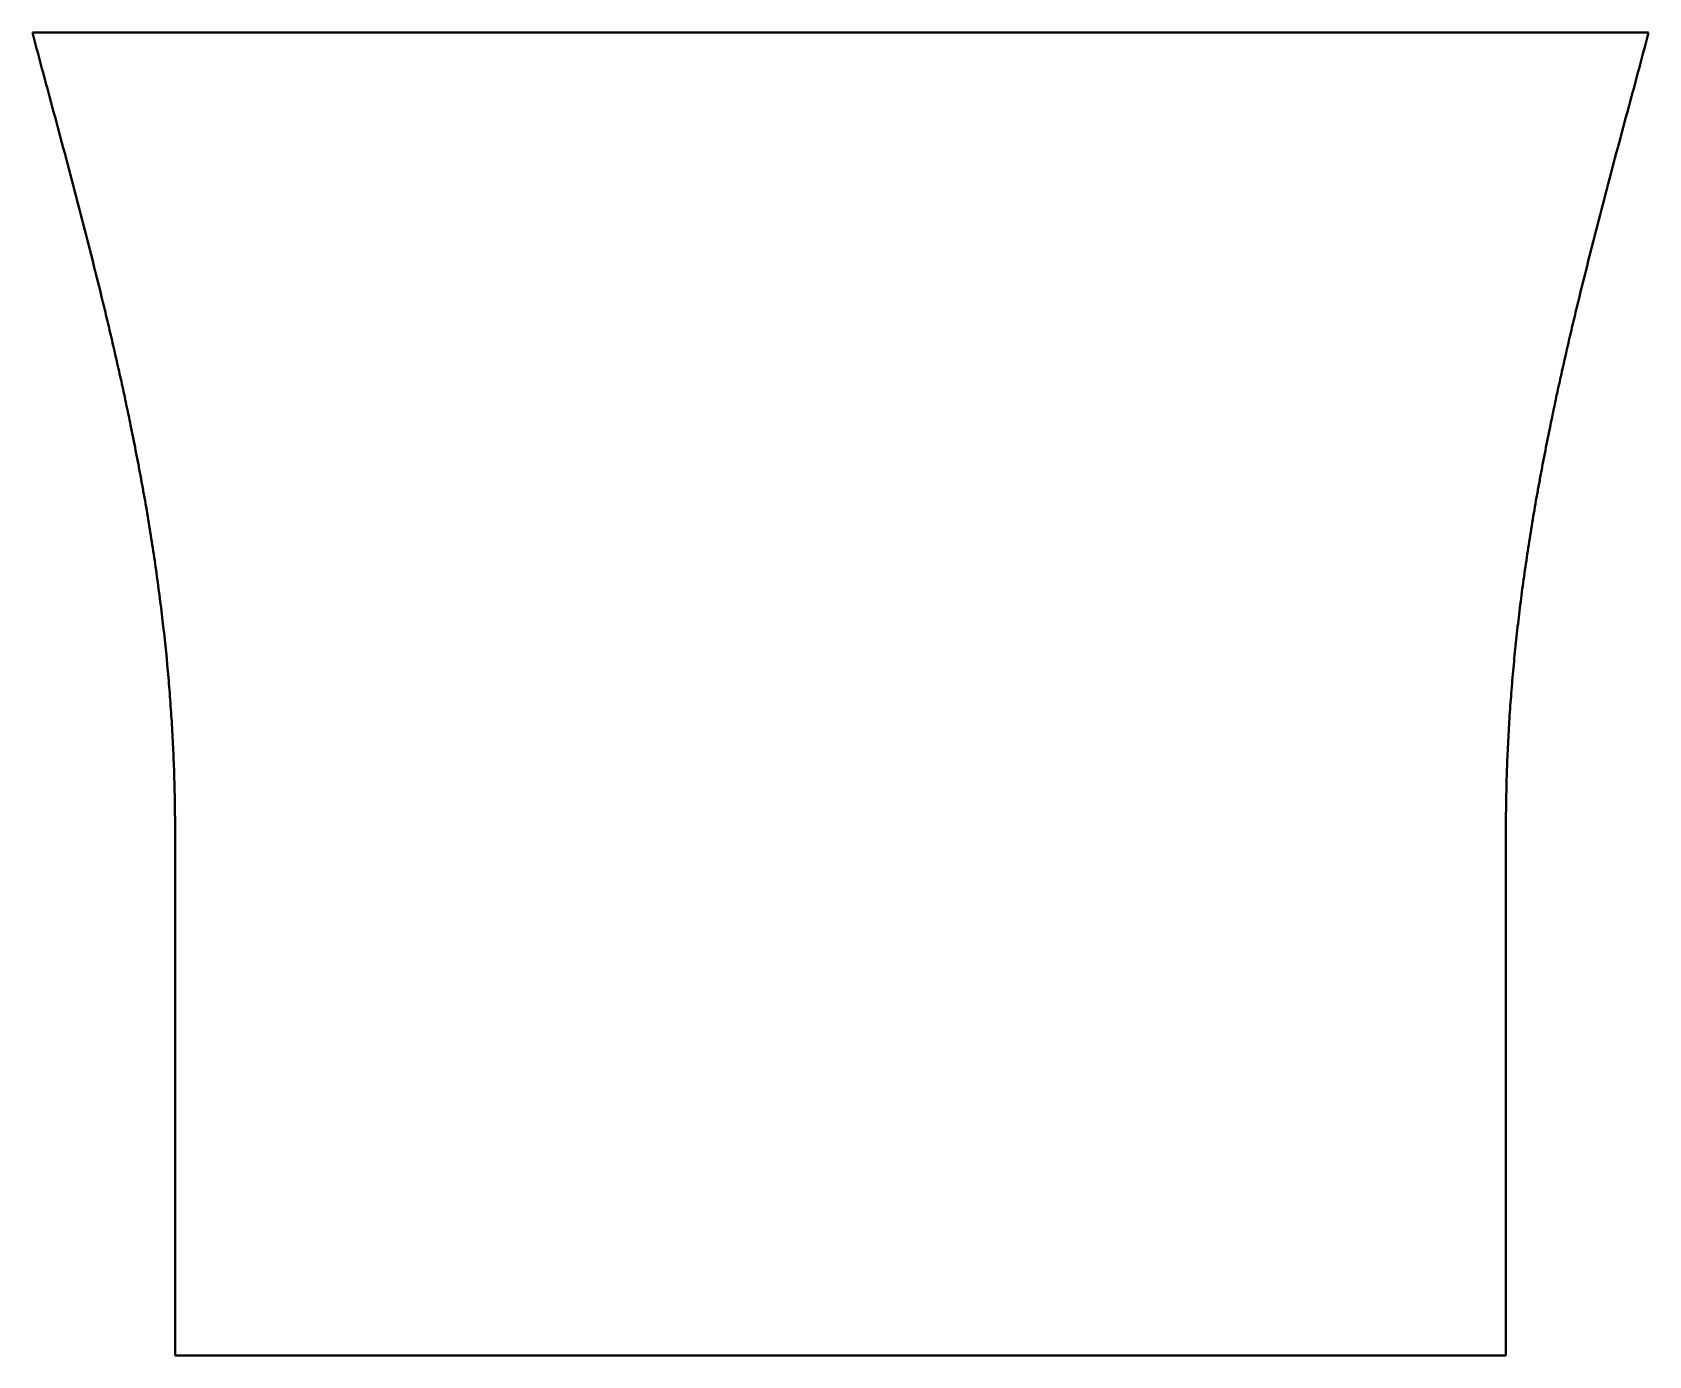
# Model space of a CAD drawing. Header units: inches. Extents: x -4.9 to 7, y -38.6 to -28.9.
import ezdxf

# ---------------------------------------------------------------- set-up
doc = ezdxf.new("R2010")
doc.units = ezdxf.units.IN
doc.header["$MEASUREMENT"] = 0
doc.layers.add('Visible', color=7, linetype='Continuous', lineweight=40)

msp = doc.modelspace()

# ---------------------------------------------------------------- linework, layer by layer
at = {"layer": 'Visible'}
for points, knots in [([(-1.732, -28.891), (-1.732, -28.891), (-1.732, -28.891), (-1.732, -28.891), (-1.846, -28.891), (-2.072, -28.891), (-2.524, -28.891), (-3.316, -28.891), (-3.994, -28.891), (-4.447, -28.891), (-4.609, -28.891), (-4.772, -28.891), (-4.935, -28.891)], [-0.000002, -0.000002, -0.000002, -0.000002, 0, 0, 0, 0.125, 0.25, 0.5, 1, 1, 1, 1.180078, 1.180078, 1.180078, 1.180078]), ([(-4.935, -28.891), (-4.893, -29.048), (-4.851, -29.206), (-4.809, -29.363), (-4.754, -29.566), (-4.673, -29.869), (-4.568, -30.272), (-4.49, -30.575), (-4.428, -30.827), (-4.379, -31.028), (-4.344, -31.179), (-4.309, -31.331), (-4.281, -31.456), (-4.259, -31.557), (-4.238, -31.657), (-4.222, -31.734), (-4.211, -31.784)], [-0.19422, -0.19422, -0.19422, -0.19422, 0, 0, 0, 0.25, 0.375, 0.5, 0.625, 0.6875, 0.75, 0.8125, 0.875, 0.90625, 0.9375, 0.999422, 0.999422, 0.999422, 0.999422]), ([(3.767, -28.891), (3.767, -28.891), (3.767, -28.891), (3.767, -28.891), (1.934, -28.891), (0.101, -28.891), (-1.732, -28.891), (-1.732, -28.891), (-1.732, -28.891), (-1.732, -28.891)], [-0.000001, -0.000001, -0.000001, -0.000001, 0, 0, 0, 1, 1, 1, 1.000001, 1.000001, 1.000001, 1.000001]), ([(6.97, -28.891), (6.807, -28.891), (6.644, -28.891), (6.482, -28.891), (6.255, -28.891), (5.803, -28.891), (5.238, -28.891), (4.785, -28.891), (4.446, -28.891), (4.163, -28.891), (3.965, -28.891), (3.852, -28.891), (3.796, -28.891), (3.767, -28.891), (3.767, -28.891), (3.767, -28.891), (3.767, -28.891)], [-0.180078, -0.180078, -0.180078, -0.180078, 0, 0, 0, 0.25, 0.5, 0.625, 0.75, 0.875, 0.9375, 0.96875, 1, 1, 1, 1.000002, 1.000002, 1.000002, 1.000002]), ([(6.246, -31.784), (6.257, -31.734), (6.273, -31.657), (6.294, -31.557), (6.316, -31.456), (6.344, -31.331), (6.379, -31.179), (6.414, -31.028), (6.463, -30.827), (6.525, -30.575), (6.603, -30.272), (6.708, -29.869), (6.789, -29.566), (6.844, -29.363), (6.886, -29.206), (6.928, -29.048), (6.97, -28.891)], [0.00057, 0.00057, 0.00057, 0.00057, 0.0625, 0.09375, 0.125, 0.1875, 0.25, 0.3125, 0.375, 0.5, 0.625, 0.75, 1, 1, 1, 1.194216, 1.194216, 1.194216, 1.194216]), ([(-4.211, -31.784), (-4.199, -31.847), (-4.18, -31.94), (-4.156, -32.063), (-4.139, -32.155), (-4.122, -32.248), (-4.105, -32.34), (-4.089, -32.433), (-4.069, -32.557), (-4.044, -32.712), (-4.008, -32.959), (-3.969, -33.27), (-3.937, -33.58), (-3.918, -33.829), (-3.905, -34.015), (-3.896, -34.202), (-3.89, -34.358), (-3.887, -34.482), (-3.885, -34.56), (-3.885, -34.622), (-3.884, -34.684), (-3.884, -34.731), (-3.884, -34.763)], [0.0004729, 0.0004729, 0.0004729, 0.0004729, 0.0625, 0.09375, 0.125, 0.15625, 0.1875, 0.21875, 0.25, 0.3125, 0.375, 0.5, 0.625, 0.6875, 0.75, 0.8125, 0.875, 0.90625, 0.9375, 0.953125, 0.96875, 0.9997866, 0.9997866, 0.9997866, 0.9997866]), ([(5.919, -34.763), (5.919, -34.731), (5.919, -34.668), (5.92, -34.575), (5.922, -34.482), (5.924, -34.389), (5.927, -34.295), (5.931, -34.202), (5.935, -34.109), (5.941, -34.015), (5.946, -33.922), (5.953, -33.829), (5.96, -33.736), (5.968, -33.642), (5.976, -33.549), (5.985, -33.456), (5.995, -33.363), (6.005, -33.27), (6.016, -33.177), (6.031, -33.052), (6.048, -32.929), (6.066, -32.804), (6.079, -32.712), (6.094, -32.619), (6.109, -32.526), (6.124, -32.433), (6.14, -32.34), (6.157, -32.248), (6.174, -32.155), (6.191, -32.063), (6.215, -31.94), (6.234, -31.847), (6.246, -31.784)], [0.0002254, 0.0002254, 0.0002254, 0.0002254, 0.03125, 0.0625, 0.09375, 0.125, 0.15625, 0.1875, 0.21875, 0.25, 0.28125, 0.3125, 0.34375, 0.375, 0.40625, 0.4375, 0.46875, 0.5, 0.53125, 0.5625, 0.625, 0.65625, 0.6875, 0.71875, 0.75, 0.78125, 0.8125, 0.84375, 0.875, 0.90625, 0.9375, 0.9995335, 0.9995335, 0.9995335, 0.9995335]), ([(-3.884, -34.763), (-3.884, -35.929), (-3.884, -37.096), (-3.884, -38.262), (-3.884, -38.387), (-3.884, -38.512), (-3.884, -38.637)], [0.000188, 0.000188, 0.000188, 0.000188, 1, 1, 1, 1.107137, 1.107137, 1.107137, 1.107137]), ([(5.919, -38.637), (5.919, -38.512), (5.919, -38.387), (5.919, -38.262), (5.919, -37.096), (5.919, -35.929), (5.919, -34.763)], [-0.107147, -0.107147, -0.107147, -0.107147, 0, 0, 0, 0.999802, 0.999802, 0.999802, 0.999802]), ([(-3.884, -38.637), (-3.759, -38.637), (-3.634, -38.637), (-3.509, -38.637), (-0.491, -38.637), (2.526, -38.637), (5.544, -38.637), (5.669, -38.637), (5.794, -38.637), (5.919, -38.637)], [-0.041423, -0.041423, -0.041423, -0.041423, 0, 0, 0, 1, 1, 1, 1.041426, 1.041426, 1.041426, 1.041426])]:
    msp.add_open_spline(points, degree=3, knots=knots, dxfattribs=at)

doc.saveas('drawing.dxf')
